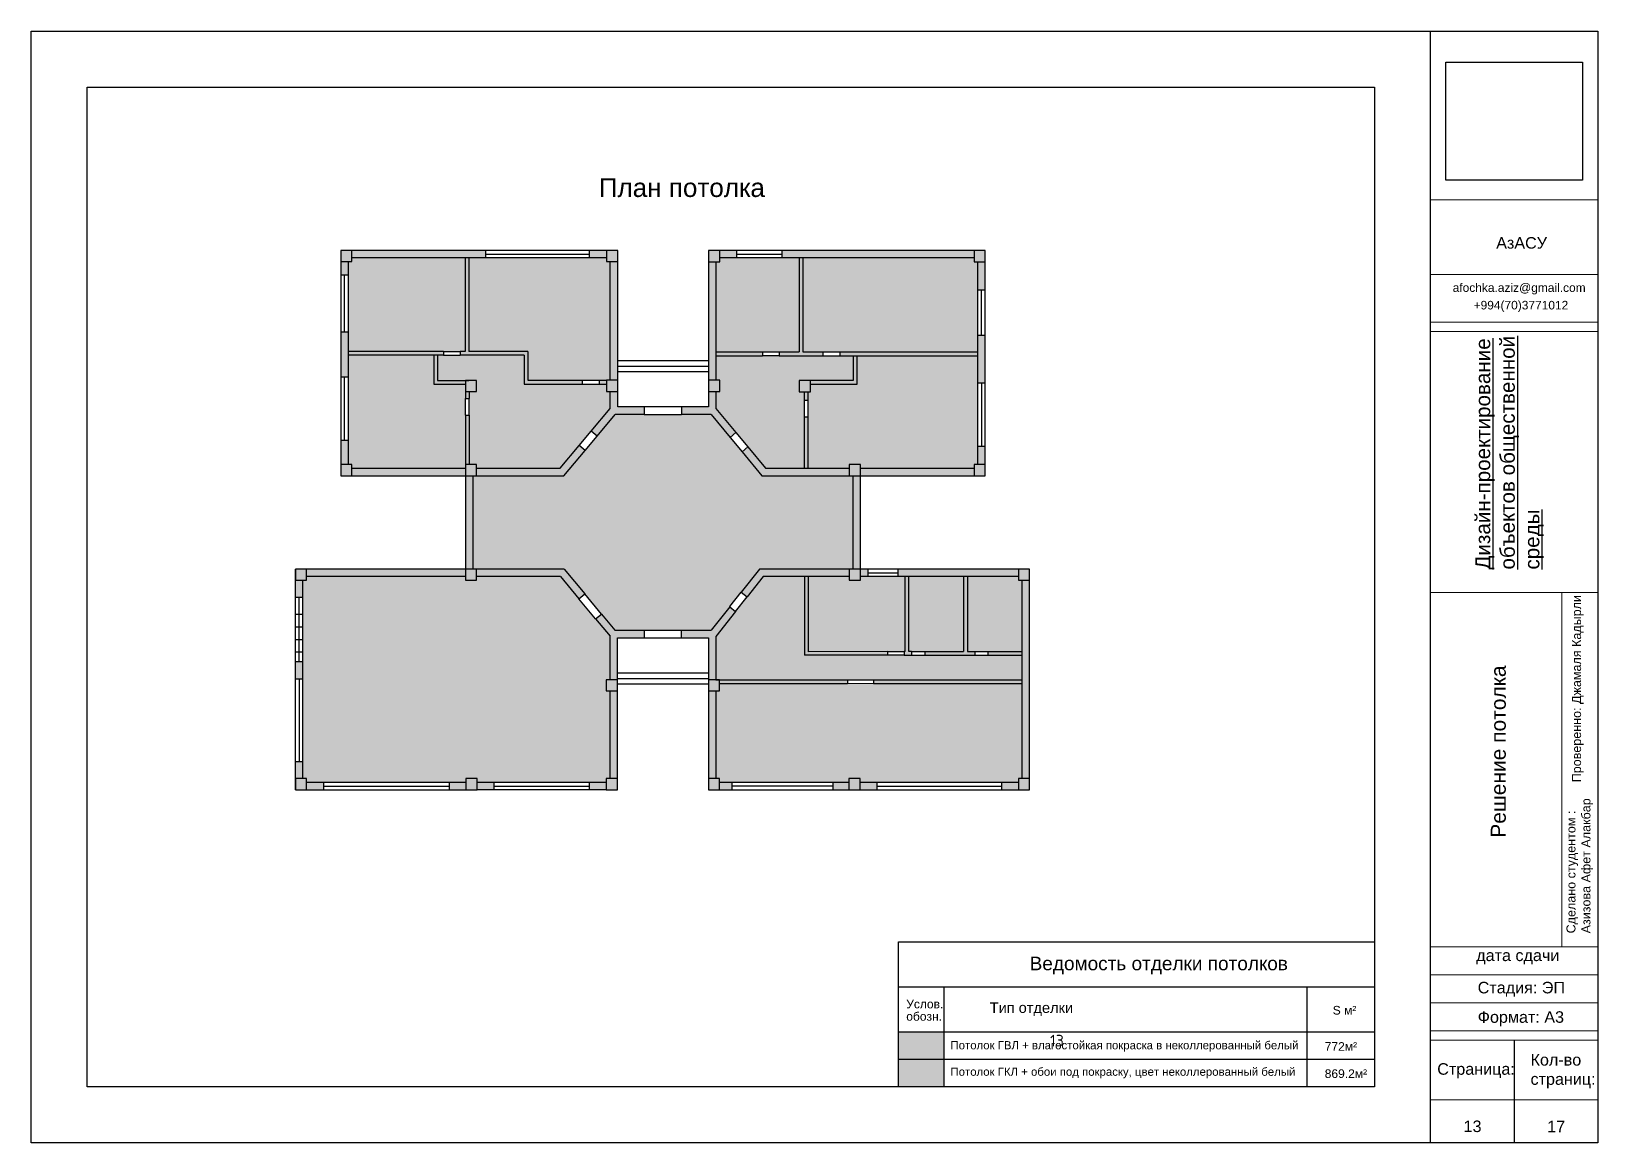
# Model space of a CAD drawing. Header units: inches. Extents: x 245583 to 329583, y 36037 to 95637.
import ezdxf

# ---------------------------------------------------------------- set-up
doc = ezdxf.new("R2010")
doc.units = ezdxf.units.IN
doc.header["$MEASUREMENT"] = 0
doc.layers.add('PDF_Drawing & Figure', color=7, linetype='Continuous')
doc.layers.add('PDF_Text', color=7, linetype='Continuous')
doc.styles.add('PDF Arial', font='arial.ttf')
doc.styles.get("Standard").update_dxf_attribs({"font": 'arial.ttf'})
picture_1 = doc.add_image_def('image1.jpg', size_in_pixel=(160, 138))

msp = doc.modelspace()

# ---------------------------------------------------------------- hatches: boundary and pattern name
at = {"true_color": 0x000000}
h = msp.add_hatch(color=18, dxfattribs=at)
h.dxf.hatch_style = 1
h.paths.add_polyline_path([(268860, 66801), (260344, 66801), (260344, 66401), (268860, 66401)])
h.paths.add_polyline_path([(260144, 66201), (259744, 66201), (259744, 65293), (260144, 65293)])
h.paths.add_polyline_path([(260144, 61822), (259744, 61822), (259744, 60902), (260144, 60902)])
h.paths.add_polyline_path([(260144, 56471), (259744, 56471), (259744, 55563), (260144, 55563)])
h.paths.add_polyline_path([(261251, 55363), (260344, 55363), (260344, 54963), (261251, 54963)])
h.paths.add_polyline_path([(268893, 55363), (267985, 55363), (267985, 54963), (268893, 54963)])
h.paths.add_polyline_path([(270401, 55363), (269493, 55363), (269493, 54963), (270401, 54963)])
h.paths.add_polyline_path([(276419, 55363), (275511, 55363), (275511, 54963), (276419, 54963)])
h.paths.add_polyline_path([(277019, 60261), (276619, 60261), (276619, 55563), (277019, 55563)])
h.paths.add_polyline_path([(282297, 60261), (281897, 60261), (281897, 55563), (282297, 55563)])
h.paths.add_polyline_path([(282297, 63191), (283349, 64527), (283041, 64782), (282042, 63514), (280452, 63514), (280452, 63114), (281897, 63114), (281897, 60861), (282297, 60861)])
h.paths.add_polyline_path([(289448, 66801), (284631, 66801), (283659, 65568), (283968, 65313), (284825, 66401), (289448, 66401)])
h.paths.add_polyline_path([(290940, 55363), (290032, 55363), (290032, 54963), (290940, 54963)])
h.paths.add_polyline_path([(298520, 55363), (297612, 55363), (297612, 54963), (298520, 54963)])
h.paths.add_polyline_path([(299120, 66201), (298720, 66201), (298720, 66081), (298721, 66040), (298721, 66079), (298720, 66079), (298720, 65959), (298720, 55563), (299120, 55563)])
h.paths.add_polyline_path([(283158, 55363), (282497, 55363), (282497, 54963), (283158, 54963), (283158, 55178)])
h.paths.add_polyline_path([(298520, 66801), (292045, 66801), (292045, 66401), (298520, 66401)])
h.paths.add_polyline_path([(290048, 71805), (289648, 71805), (289648, 66801), (290048, 66801)])
h.paths.add_polyline_path([(290450, 66801), (290048, 66801), (290048, 66401), (290450, 66401)])
h.paths.add_polyline_path([(296141, 72205), (290048, 72205), (290048, 71805), (296141, 71805)])
h.paths.add_polyline_path([(289448, 72205), (284955, 72205), (284007, 73347), (283701, 73090), (284767, 71805), (289448, 71805)])
h.paths.add_polyline_path([(287246, 74960), (287046, 74960), (287046, 72205), (287246, 72205)])
h.paths.add_polyline_path([(296741, 73385), (296341, 73385), (296341, 72405), (296741, 72405)])
h.paths.add_polyline_path([(296741, 79351), (296341, 79351), (296341, 76785), (296741, 76785)])
h.paths.add_polyline_path([(296741, 83283), (296341, 83283), (296341, 81777), (296741, 81777)])
h.paths.add_polyline_path([(296141, 83883), (285852, 83883), (285852, 83483), (296141, 83483)])
h.paths.add_polyline_path([(283406, 83883), (282498, 83883), (282498, 83483), (283406, 83483)])
h.paths.add_polyline_path([(282298, 83283), (281898, 83283), (281898, 76925), (282298, 76925)])
h.paths.add_polyline_path([(284787, 78443), (282298, 78443), (282298, 78243), (284787, 78243)])
h.paths.add_polyline_path([(288033, 78443), (286960, 78443), (286960, 83483), (286760, 83483), (286760, 78443), (285687, 78443), (285687, 78243), (288033, 78243)])
h.paths.add_polyline_path([(289852, 78243), (289652, 78243), (289652, 76903), (287367, 76903), (287367, 76703), (289852, 76703)])
h.paths.add_polyline_path([(287246, 76303), (287046, 76303), (287046, 75860), (287246, 75860)])
h.paths.add_polyline_path([(296341, 78443), (288933, 78443), (288933, 78243), (296341, 78243)])
h.paths.add_polyline_path([(274153, 66801), (269460, 66801), (269460, 66401), (273965, 66401), (274952, 65211), (275260, 65466)])
h.paths.add_polyline_path([(269260, 71805), (268860, 71805), (268860, 66801), (269260, 66801)])
h.paths.add_polyline_path([(287246, 66401), (287046, 66401), (287046, 62174), (291493, 62174), (291493, 62371), (287246, 62357)])
h.paths.add_polyline_path([(295781, 64344), (295780, 64344), (295780, 64444), (295780, 65189), (295780, 65189), (295780, 65294), (295780, 65785), (295780, 65785), (295780, 65890), (295781, 66401), (295581, 66401), (295581, 62374), (293492, 62374), (293492, 62174), (296180, 62174), (296180, 62374), (295781, 62374)])
h.paths.add_polyline_path([(292641, 64544), (292641, 64644), (292641, 65389), (292641, 65389), (292641, 65494), (292641, 65985), (292641, 65985), (292641, 66090), (292642, 66401), (292442, 66401), (292442, 62374), (292393, 62374), (292393, 62174), (292792, 62174), (292792, 62374), (292642, 62374), (292642, 64544)])
h.paths.add_polyline_path([(298720, 62374), (296880, 62374), (296880, 62174), (298720, 62174)])
h.paths.add_polyline_path([(269953, 83886), (262773, 83886), (262773, 83486), (269953, 83486)])
h.paths.add_polyline_path([(262573, 83286), (262173, 83286), (262173, 82587), (262573, 82587)])
h.paths.add_polyline_path([(262573, 79496), (262173, 79496), (262173, 77116), (262573, 77116)])
h.paths.add_polyline_path([(262573, 73717), (262173, 73717), (262173, 72405), (262573, 72405)])
h.paths.add_polyline_path([(267685, 78467), (262573, 78467), (262573, 78267), (267685, 78267)])
h.paths.add_polyline_path([(272206, 78467), (269045, 78467), (269045, 83486), (268845, 83486), (268845, 78467), (268585, 78467), (268585, 78267), (272006, 78267), (272006, 76723), (275128, 76723), (275128, 76923), (272206, 76923)])
h.paths.add_polyline_path([(267361, 78267), (267161, 78267), (267161, 76720), (268860, 76720), (268860, 76920), (267361, 76920)])
h.paths.add_polyline_path([(269060, 75052), (268860, 75052), (268860, 72405), (269060, 72405)])
h.paths.add_polyline_path([(268860, 72205), (262773, 72205), (262773, 71805), (268860, 71805)])
h.paths.add_polyline_path([(275276, 73166), (274970, 73423), (273947, 72205), (269460, 72205), (269460, 71805), (274133, 71805)])
h.paths.add_polyline_path([(276893, 75091), (278452, 75091), (278452, 75491), (277032, 75491), (277032, 76325), (276632, 76325), (276632, 75402), (275613, 74189), (275919, 73932)])
h.paths.add_polyline_path([(282298, 75404), (282298, 76325), (281898, 76325), (281898, 75491), (280452, 75491), (280452, 75256), (280452, 75091), (282038, 75091), (283062, 73859), (283368, 74116)])
h.paths.add_polyline_path([(277032, 83286), (276632, 83286), (276632, 76925), (277032, 76925)])
h.paths.add_polyline_path([(276432, 76923), (276028, 76923), (276028, 76723), (276432, 76723)])
h.paths.add_polyline_path([(276432, 83886), (275524, 83886), (275524, 83486), (276432, 83486)])
h.paths.add_polyline_path([(269060, 76320), (268860, 76320), (268860, 75952), (269060, 75952)])
h.paths.add_polyline_path([(288583, 55363), (288583, 54963), (289432, 54963), (289432, 55363)])
h.paths.add_polyline_path([(290750, 60864), (290750, 60664), (298720, 60664), (298720, 60864)])
h.paths.add_polyline_path([(289350, 60664), (289350, 60864), (282497, 60864), (282497, 60664)])
h.paths.add_polyline_path([(276154, 64389), (275846, 64133), (276619, 63201), (276619, 60861), (277019, 60861), (277019, 63114), (278452, 63114), (278452, 63514), (276879, 63514)])
h = msp.add_hatch(color=18, dxfattribs=at)
h.dxf.hatch_style = 1
h.paths.add_polyline_path([(262773, 83886), (262173, 83886), (262173, 83286), (262773, 83286)])
h.paths.add_polyline_path([(269460, 72405), (268860, 72405), (268860, 71805), (269460, 71805)])
h.paths.add_polyline_path([(269460, 66801), (268860, 66801), (268860, 66201), (269460, 66201)])
h.paths.add_polyline_path([(260344, 66801), (259744, 66801), (259744, 66201), (260344, 66201)])
h.paths.add_polyline_path([(260344, 55563), (259744, 55563), (259744, 54963), (260344, 54963)])
h.paths.add_polyline_path([(269493, 55563), (268893, 55563), (268893, 54963), (269493, 54963)])
h.paths.add_polyline_path([(277019, 55563), (276419, 55563), (276419, 54963), (277019, 54963)])
h.paths.add_polyline_path([(277019, 60861), (276419, 60861), (276419, 60261), (277019, 60261)])
h.paths.add_polyline_path([(282497, 60861), (281897, 60861), (281897, 60261), (282497, 60261)])
h.paths.add_polyline_path([(282497, 55563), (281897, 55563), (281897, 54963), (282497, 54963)])
h.paths.add_polyline_path([(290032, 55563), (289432, 55563), (289432, 54963), (290032, 54963)])
h.paths.add_polyline_path([(299120, 55563), (298520, 55563), (298520, 54963), (299120, 54963)])
h.paths.add_polyline_path([(299120, 66801), (298520, 66801), (298520, 66201), (299120, 66201)])
h.paths.add_polyline_path([(296741, 72405), (296141, 72405), (296141, 71805), (296741, 71805)])
h.paths.add_polyline_path([(290048, 72405), (289448, 72405), (289448, 71805), (290048, 71805)])
h.paths.add_polyline_path([(290048, 66801), (289448, 66801), (289448, 66201), (290048, 66201)])
h.paths.add_polyline_path([(296741, 83883), (296141, 83883), (296141, 83283), (296741, 83283)])
h.paths.add_polyline_path([(282498, 83883), (281898, 83883), (281898, 83283), (282498, 83283)])
h.paths.add_polyline_path([(282498, 76925), (281898, 76925), (281898, 76325), (282498, 76325)])
h.paths.add_polyline_path([(287367, 76903), (286767, 76903), (286767, 76303), (287367, 76303)])
h.paths.add_polyline_path([(277032, 76925), (276432, 76925), (276432, 76325), (277032, 76325)])
h.paths.add_polyline_path([(277032, 83886), (276432, 83886), (276432, 83286), (277032, 83286)])
h.paths.add_polyline_path([(269460, 76920), (268860, 76920), (268860, 76320), (269460, 76320)])
h.paths.add_polyline_path([(262773, 72405), (262173, 72405), (262173, 71805), (262773, 71805)])
at = {"true_color": 0xf8f6b0, "transparency": 33554687}
h = msp.add_hatch(color=51, dxfattribs=at)
h.dxf.hatch_style = 1
h.paths.add_polyline_path([(292442, 66401), (290048, 66401), (290048, 66201), (289448, 66201), (289448, 66401), (287246, 66401), (287246, 62357), (291493, 62371), (292393, 62374), (292442, 62374)], flags=17)
h.paths.add_polyline_path([(287046, 66401), (284825, 66401), (283968, 65313), (283349, 64527), (282297, 63191), (282297, 60864), (289350, 60864), (290750, 60864), (298720, 60864), (298720, 62174), (296880, 62174), (296180, 62174), (293492, 62174), (292792, 62174), (292393, 62174), (291493, 62174), (287046, 62174)])
h.paths.add_polyline_path([(298720, 60664), (290750, 60664), (290750, 60672), (289350, 60664), (282497, 60664), (282497, 60261), (282297, 60261), (282297, 55563), (282497, 55563), (282497, 55363), (289432, 55363), (289432, 55563), (290032, 55563), (290032, 55363), (298520, 55363), (298520, 55563), (298720, 55563)])
h.paths.add_polyline_path([(289648, 71805), (284767, 71805), (283701, 73090), (283062, 73859), (282038, 75091), (280452, 75091), (278452, 75091), (276893, 75091), (275919, 73932), (275276, 73166), (274133, 71805), (269260, 71805), (269260, 66801), (274153, 66801), (275260, 65466), (276154, 64389), (276879, 63514), (278452, 63514), (280452, 63514), (282042, 63514), (283041, 64782), (283659, 65568), (284631, 66801), (289648, 66801)])
h.paths.add_polyline_path([(275846, 64133), (274952, 65211), (273965, 66401), (269460, 66401), (269460, 66201), (268860, 66201), (268860, 66401), (260344, 66401), (260344, 66201), (260144, 66201), (260144, 55563), (260344, 55563), (260344, 55363), (268893, 55363), (268893, 55563), (269493, 55563), (269493, 55363), (276419, 55363), (276419, 55563), (276619, 55563), (276619, 60261), (276419, 60261), (276419, 60861), (276619, 60861), (276619, 63201)])
h.paths.add_polyline_path([(287046, 75860), (287046, 76303), (286767, 76303), (286767, 76903), (287367, 76903), (289652, 76903), (289652, 78243), (288933, 78243), (288033, 78243), (285687, 78243), (284787, 78243), (282298, 78243), (282298, 76925), (282498, 76925), (282498, 76325), (282298, 76325), (282298, 75404), (283368, 74116), (284007, 73347), (284955, 72205), (287046, 72205), (287046, 74960)])
h.paths.add_polyline_path([(296341, 78243), (289852, 78243), (289852, 76703), (287367, 76703), (287367, 76303), (287246, 76303), (287246, 75860), (287246, 74960), (287246, 72205), (289448, 72205), (289448, 72405), (290048, 72405), (290048, 72205), (296141, 72205), (296141, 72405), (296341, 72405)])
h.paths.add_polyline_path([(296341, 83283), (296141, 83283), (296141, 83483), (286960, 83483), (286960, 78443), (288033, 78443), (288933, 78443), (296341, 78443)])
h.paths.add_polyline_path([(286760, 83483), (282498, 83483), (282498, 83283), (282298, 83283), (282298, 78443), (284787, 78443), (285687, 78443), (286760, 78443)])
h.paths.add_polyline_path([(276632, 83286), (276432, 83286), (276432, 83486), (269045, 83486), (269045, 78467), (272206, 78467), (272206, 76923), (275128, 76923), (276028, 76923), (276432, 76923), (276432, 76925), (276632, 76925)])
h.paths.add_polyline_path([(276632, 76325), (276432, 76325), (276432, 76723), (276028, 76723), (275129, 76723), (272006, 76723), (272006, 78267), (268585, 78267), (267685, 78267), (267361, 78267), (267361, 76920), (269052, 76920), (269460, 76920), (269460, 76320), (269060, 76320), (269060, 75952), (269060, 75052), (269060, 72405), (269460, 72405), (269460, 72205), (273947, 72205), (274970, 73423), (275613, 74189), (276632, 75402)])
h.paths.add_polyline_path([(268845, 83486), (262773, 83486), (262773, 83286), (262573, 83286), (262573, 78467), (267685, 78467), (268585, 78467), (268845, 78467)])
h.paths.add_polyline_path([(267161, 78267), (262573, 78267), (262573, 72405), (262773, 72405), (262773, 72205), (268860, 72205), (268860, 72405), (268860, 75052), (268860, 75952), (268860, 76720), (267161, 76720)])
at = {"true_color": 0x7aafdf, "transparency": 33554687}
h = msp.add_hatch(color=143, dxfattribs=at)
h.dxf.hatch_style = 1
h.paths.add_polyline_path([(295581, 66401), (292642, 66401), (292642, 62374), (292792, 62374), (293492, 62374), (295581, 62374)])
h.paths.add_polyline_path([(295781, 62374), (296180, 62374), (296880, 62374), (298720, 62374), (298720, 66201), (298520, 66201), (298520, 66401), (295781, 66401)])
at = {"true_color": 0x7aafdf}
h = msp.add_hatch(color=143, dxfattribs=at)
h.dxf.hatch_style = 1
h.paths.add_polyline_path([(292087, 41955), (292087, 40496), (294518, 40496), (294518, 41955)])
at = {"true_color": 0xfeeab9}
h = msp.add_hatch(color=254, dxfattribs=at)
h.dxf.hatch_style = 1
h.paths.add_polyline_path([(292087, 39037), (294518, 39037), (294518, 40496), (292087, 40496)])
at = {"true_color": 0xf8f6b0}
h = msp.add_hatch(color=51, dxfattribs=at)
h.dxf.hatch_style = 1
h.paths.add_polyline_path([(294518, 39037), (294518, 40496), (292087, 40496), (292087, 39037)])

# ---------------------------------------------------------------- linework, layer by layer
at = {"color": 18, "true_color": 0x000000}
for p, q in [((277032, 83886), (262173, 83886)), ((262173, 83886), (262173, 71805)), ((262573, 83286), (262573, 72405)), ((276432, 83486), (262773, 83486)), ((268845, 83486), (268845, 78467)), ((269045, 83486), (269045, 78467)), ((269953, 83486), (269953, 83886)), ((275524, 83486), (275524, 83886)), ((276632, 76925), (276632, 83286)), ((277032, 75491), (277032, 83886)), ((296741, 83883), (281898, 83883)), ((281898, 83883), (281898, 75491)), ((282298, 83283), (282298, 76925)), ((296141, 83483), (282498, 83483)), ((283406, 83883), (283406, 83483)), ((285852, 83483), (285852, 83883)), ((286760, 83483), (286760, 78443)), ((286960, 83483), (286960, 78443)), ((296341, 72405), (296341, 83283)), ((296741, 71830), (296741, 83883)), ((262173, 82587), (262573, 82587)), ((296341, 81777), (296741, 81777)), ((262573, 79496), (262173, 79496)), ((296341, 79351), (296741, 79351)), ((267685, 78467), (262573, 78467)), ((267685, 78267), (262573, 78267)), ((267161, 78267), (267161, 76720)), ((267361, 78267), (267361, 76920)), ((267685, 78467), (267685, 78267)), ((267685, 78467), (268585, 78467)), ((267685, 78267), (268585, 78267)), ((268845, 78467), (268585, 78467)), ((268585, 78467), (268585, 78267)), ((272006, 78267), (268585, 78267)), ((272206, 78467), (269045, 78467)), ((272006, 78267), (272006, 76723)), ((272206, 78467), (272206, 76923)), ((282298, 78443), (284787, 78443)), ((282298, 78243), (284787, 78243)), ((284787, 78443), (284787, 78243)), ((284787, 78443), (285687, 78443)), ((285687, 78243), (284787, 78243)), ((285687, 78443), (286760, 78443)), ((285687, 78443), (285687, 78243)), ((285687, 78243), (288033, 78243)), ((286960, 78443), (288033, 78443)), ((288033, 78443), (288033, 78243)), ((288033, 78443), (288933, 78443)), ((288033, 78243), (288933, 78243)), ((288933, 78443), (296341, 78443)), ((288933, 78443), (288933, 78243)), ((288933, 78243), (296341, 78243)), ((289652, 78243), (289652, 76903)), ((289852, 78243), (289852, 76703)), ((281898, 77970), (277032, 77970)), ((281898, 77670), (277032, 77670)), ((281898, 77370), (277032, 77370)), ((262173, 77116), (262573, 77116)), ((267161, 76720), (268860, 76720)), ((267361, 76920), (269052, 76920)), ((268860, 76920), (268860, 75952)), ((272006, 76723), (275128, 76723)), ((272206, 76923), (275128, 76923)), ((275128, 76923), (275128, 76723)), ((275128, 76923), (276028, 76923)), ((275129, 76723), (276028, 76723)), ((276028, 76923), (276432, 76923)), ((276028, 76923), (276028, 76723)), ((276028, 76723), (276432, 76723)), ((289652, 76903), (287367, 76903)), ((289852, 76703), (287367, 76703)), ((296341, 76785), (296741, 76785)), ((268860, 75952), (269060, 75952)), ((268860, 75052), (268860, 75952)), ((269060, 76320), (269060, 75952)), ((269060, 75052), (269060, 75952)), ((276632, 75402), (276632, 76325)), ((282298, 76325), (282298, 75404)), ((287046, 75860), (287046, 76303)), ((287046, 75860), (287246, 75860)), ((287046, 74960), (287046, 75860)), ((287246, 75860), (287246, 76303)), ((287246, 74960), (287246, 75860)), ((268860, 75052), (268860, 72205)), ((268860, 75052), (269060, 75052)), ((269060, 75052), (269060, 72405)), ((275613, 74189), (276632, 75402)), ((275919, 73932), (276893, 75091)), ((278452, 75091), (276893, 75091)), ((281898, 75491), (277032, 75491)), ((278452, 75491), (278452, 75091)), ((278452, 75091), (280452, 75091)), ((280452, 75491), (280452, 75091)), ((282038, 75091), (280452, 75091)), ((282038, 75091), (283062, 73859)), ((282298, 75404), (283368, 74116)), ((287046, 72205), (287046, 74960)), ((287046, 74960), (287246, 74960)), ((287246, 72205), (287246, 74960)), ((274970, 73423), (275613, 74189)), ((275919, 73932), (275613, 74189)), ((283062, 73859), (283368, 74116)), ((283368, 74116), (284007, 73347)), ((262173, 73717), (262573, 73717)), ((273947, 72205), (274970, 73423)), ((274133, 71805), (275276, 73166)), ((275276, 73166), (274970, 73423)), ((283062, 73859), (283701, 73090)), ((283701, 73090), (284007, 73347)), ((283701, 73090), (284767, 71805)), ((284007, 73347), (284955, 72205)), ((296341, 73385), (296741, 73385)), ((262173, 71805), (274133, 71805)), ((262773, 72205), (268860, 72205)), ((268860, 71805), (268860, 66801)), ((269260, 71805), (269260, 66801)), ((269460, 72205), (273947, 72205)), ((284767, 71805), (296741, 71805)), ((284955, 72205), (289448, 72205)), ((289648, 66801), (289648, 71805)), ((290048, 72205), (296141, 72205)), ((290048, 66801), (290048, 71830)), ((259744, 54963), (259744, 66801)), ((274153, 66801), (259744, 66801)), ((268860, 66401), (260344, 66401)), ((273965, 66401), (269460, 66401)), ((273965, 66401), (274952, 65211)), ((274153, 66801), (275260, 65466)), ((284631, 66801), (283659, 65568)), ((284825, 66401), (283968, 65313)), ((299120, 66801), (284631, 66801)), ((289448, 66401), (284825, 66401)), ((287046, 66401), (287046, 62174)), ((287246, 66401), (287246, 62357)), ((299120, 66801), (290048, 66801)), ((298520, 66401), (290048, 66401)), ((298520, 66401), (290048, 66401)), ((290450, 66801), (290450, 66401)), ((292045, 66801), (292045, 66401)), ((292442, 62374), (292442, 66401)), ((292642, 62374), (292642, 66401)), ((295581, 66401), (295581, 62374)), ((295781, 66401), (295781, 62374)), ((299120, 54963), (299120, 66801)), ((260144, 55563), (260144, 66201)), ((283040, 64783), (283659, 65568)), ((283659, 65568), (283968, 65313)), ((298720, 55563), (298720, 66201)), ((259744, 65293), (260144, 65293)), ((274952, 65211), (275260, 65466)), ((275846, 64133), (274952, 65211)), ((276154, 64389), (275260, 65466)), ((283041, 64782), (282042, 63514)), ((283041, 64782), (283349, 64527)), ((283349, 64527), (283968, 65313)), ((259744, 64380), (260144, 64380)), ((275846, 64133), (276154, 64389)), ((275846, 64133), (276619, 63201)), ((276154, 64389), (276879, 63514)), ((283349, 64527), (282297, 63191)), ((259744, 63703), (260144, 63703)), ((259744, 63026), (260144, 63026)), ((276619, 60861), (276619, 63201)), ((276879, 63514), (278452, 63514)), ((277019, 54963), (277019, 63114)), ((277019, 63114), (278452, 63114)), ((278452, 63514), (278452, 63114)), ((278452, 63514), (280452, 63514)), ((278452, 63114), (280452, 63114)), ((280452, 63514), (282042, 63514)), ((280452, 63114), (280452, 63514)), ((280452, 63114), (281897, 63114)), ((281897, 63114), (281897, 54978)), ((282297, 63191), (282297, 60861)), ((260144, 62350), (259744, 62350)), ((291493, 62174), (287046, 62174)), ((291493, 62371), (287245, 62357)), ((291493, 62374), (291493, 62174)), ((291493, 62371), (292393, 62374)), ((292393, 62174), (291493, 62174)), ((292393, 62374), (292393, 62174)), ((292442, 62374), (292393, 62374)), ((292393, 62174), (292792, 62174)), ((292792, 62374), (292642, 62374)), ((292792, 62374), (292792, 62174)), ((292792, 62374), (293492, 62374)), ((292792, 62174), (293492, 62174)), ((293492, 62374), (295581, 62374)), ((293492, 62374), (293492, 62174)), ((293492, 62174), (296180, 62174)), ((295781, 62374), (296180, 62374)), ((296180, 62374), (296180, 62174)), ((296180, 62374), (296880, 62374)), ((296180, 62174), (296880, 62174)), ((296880, 62374), (298720, 62374)), ((296880, 62374), (296880, 62174)), ((296880, 62174), (298720, 62174)), ((260144, 61822), (259744, 61822)), ((260144, 60902), (259744, 60902)), ((277019, 61236), (281897, 61236)), ((277019, 60936), (281897, 60936)), ((277019, 60636), (281897, 60636)), ((282297, 60864), (289350, 60864)), ((282497, 60664), (289350, 60664)), ((289350, 60864), (289350, 60664)), ((289350, 60864), (290750, 60864)), ((289350, 60664), (290750, 60672)), ((290750, 60864), (298720, 60864)), ((290750, 60864), (290750, 60664)), ((290750, 60664), (298720, 60664)), ((276619, 55563), (276619, 60261)), ((282297, 60261), (282297, 55578)), ((259744, 56471), (260144, 56471)), ((289432, 55563), (289432, 54963)), ((260144, 54963), (269093, 54963)), ((260344, 55363), (268893, 55363)), ((261251, 55363), (261251, 54963)), ((267985, 55363), (267985, 54963)), ((269493, 55363), (276419, 55363)), ((276419, 54963), (269493, 54963)), ((270401, 54963), (270401, 55363)), ((275511, 54963), (275511, 55363)), ((281897, 54963), (289432, 54963)), ((282497, 55363), (289432, 55363)), ((283158, 55363), (283158, 54963)), ((288583, 54963), (288583, 55363)), ((290032, 55363), (298520, 55363)), ((290032, 54963), (298520, 54963)), ((290940, 54963), (290940, 55363)), ((297612, 55363), (297612, 54963))]:
    msp.add_line(p, q, dxfattribs=at)
at = {"color": 152, "true_color": 0x2776bb}
for p, q in [((269953, 83686), (275524, 83686)), ((283406, 83683), (285852, 83683)), ((262373, 79496), (262373, 82587)), ((296541, 79351), (296541, 81777)), ((262353, 77116), (262353, 73717)), ((296541, 76785), (296541, 73385)), ((290450, 66601), (292045, 66601)), ((259944, 61822), (259944, 65293)), ((259944, 60902), (259944, 56471)), ((261251, 55163), (267985, 55163)), ((270401, 55163), (275511, 55163)), ((283158, 55178), (288583, 55178)), ((290940, 55163), (297612, 55163))]:
    msp.add_line(p, q, dxfattribs=at)
at = {"color": 7}
for p, q in [((292087, 44386), (317616, 44386)), ((292087, 44386), (292087, 44386)), ((292087, 44386), (292087, 44386)), ((294518, 44386), (294518, 39037)), ((313995, 39037), (313995, 44386)), ((294518, 43170), (294518, 43170)), ((317616, 41955), (292087, 41955)), ((292087, 41955), (292087, 41955)), ((294518, 41955), (294518, 41955)), ((317616, 40496), (292087, 40496))]:
    msp.add_line(p, q, dxfattribs=at)
msp.add_lwpolyline([(245583, 95637), (329583, 95637), (329583, 36037), (245583, 36037)], close=True)
for points in [[(320616, 36037), (320616, 95637)], [(325099, 41537), (325099, 36037)]]:
    msp.add_lwpolyline(points)
at = {"color": 18, "true_color": 0x000000}
for points in [[(248583, 92637), (317616, 92637), (317616, 39037), (248583, 39037)], [(262173, 83286), (262773, 83286), (262773, 83886), (262173, 83886)], [(276432, 83286), (277032, 83286), (277032, 83886), (276432, 83886)], [(281898, 83283), (282498, 83283), (282498, 83883), (281898, 83883)], [(296141, 83283), (296741, 83283), (296741, 83883), (296141, 83883)], [(268860, 76320), (269460, 76320), (269460, 76920), (268860, 76920)], [(276432, 76325), (277032, 76325), (277032, 76925), (276432, 76925)], [(281898, 76325), (282498, 76325), (282498, 76925), (281898, 76925)], [(286767, 76303), (287367, 76303), (287367, 76903), (286767, 76903)], [(262173, 71805), (262773, 71805), (262773, 72405), (262173, 72405)], [(268860, 71805), (269460, 71805), (269460, 72405), (268860, 72405)], [(289448, 71805), (290048, 71805), (290048, 72405), (289448, 72405)], [(296141, 71805), (296741, 71805), (296741, 72405), (296141, 72405)], [(259744, 66201), (260344, 66201), (260344, 66801), (259744, 66801)], [(268860, 66201), (269460, 66201), (269460, 66801), (268860, 66801)], [(289448, 66201), (290048, 66201), (290048, 66801), (289448, 66801)], [(298520, 66201), (299120, 66201), (299120, 66801), (298520, 66801)], [(276419, 60261), (277019, 60261), (277019, 60861), (276419, 60861)], [(281897, 60261), (282497, 60261), (282497, 60861), (281897, 60861)], [(259744, 54963), (260344, 54963), (260344, 55563), (259744, 55563)], [(268893, 54963), (269493, 54963), (269493, 55563), (268893, 55563)], [(276419, 54963), (277019, 54963), (277019, 55563), (276419, 55563)], [(281897, 54963), (282497, 54963), (282497, 55563), (281897, 55563)], [(298520, 54963), (299120, 54963), (299120, 55563), (298520, 55563)]]:
    msp.add_lwpolyline(points, close=True, dxfattribs=at)
for points in [[(275276, 73166), (275919, 73932)], [(289432, 54963), (290032, 54963), (290032, 55563), (289432, 55563)]]:
    msp.add_lwpolyline(points, dxfattribs=at)
at = {"color": 7}
msp.add_lwpolyline([(317616, 46817), (317616, 39037), (292087, 39037), (292087, 46817), (317616, 46817)], dxfattribs=at)
at = {"layer": 'PDF_Drawing & Figure', "lineweight": 0}
for points in [[(320616, 86595), (329583, 86595)], [(320616, 82595), (329583, 82595)], [(320616, 80047), (329583, 80047)], [(320616, 79537), (329583, 79537)], [(320616, 65537), (329583, 65537)], [(327657, 46537), (327657, 65537)], [(320616, 46537), (329583, 46537)], [(320616, 45037), (329583, 45037)], [(320616, 43537), (329583, 43537)], [(320616, 42037), (329583, 42037)], [(320616, 41537), (329583, 41537)], [(320616, 38343), (329583, 38343)]]:
    msp.add_lwpolyline(points, dxfattribs=at)

# ---------------------------------------------------------------- texts
at = {"color": 7}
for s, height, p in [('Ведомость отделки потолков', 729.37, (299121, 45284)), ('Услов.', 461.9, (292503, 43242)), ('обозн.', 461.9, (292503, 42580)), ('Тип отделки', 559.18, (296980, 42996)), ('S м²', 461.9, (315374, 42909)), ('Потолок ГВЛ + влагостойкая покраска в неколлерованный белый', 437.62, (294876, 41045)), ('772м²', 461.9, (314945, 40966)), ('Потолок ГКЛ + обои под покраску, цвет неколлерованный белый', 437.62, (294876, 39625)), ('869.2м²', 461.9, (314945, 39508))]:
    msp.add_text(s, height=height, dxfattribs=at).set_placement(p)
at = {"color": 18, "true_color": 0x000000, "insert": (276014, 87754), "char_height": 1000, "attachment_point": 1}
msp.add_mtext_dynamic_manual_height_columns('План потолка', width=8944.5, gutter_width=1, heights=[0], dxfattribs=at)
at = {"layer": 'PDF_Text', "transparency": 33554636, "char_height": 619.2, "attachment_point": 7, "style": 'PDF Arial'}
for s, insert in [('АзАСУ', (324140, 83973)), ('Страница:', (320980, 39493))]:
    msp.add_mtext(s, dxfattribs=dict(at, insert=insert))
at = {"layer": 'PDF_Text', "attachment_point": 7, "style": 'PDF Arial'}
for s, insert, char_height in [('afochka.aziz@gmail.com', (321808, 81525), 458.57), ('+994(70)3771012', (322930, 80585), 458.57), ('дата сдачи ', (323071, 45597), 619.23), ('{\\fISOCPEUR|b0|i0|c0|p34;13}', (300214, 41202), 619.23)]:
    msp.add_mtext(s, dxfattribs=dict(at, insert=insert, char_height=char_height))
at = {"layer": 'PDF_Text', "transparency": 33554636, "attachment_point": 7, "rotation": 90, "style": 'PDF Arial'}
for s, insert, char_height, width in [('{\\LДизайн-проектирование объектов общественной среды}', (326694, 66773), 790.93, 12813.34), ('\\pt4332.16158;{\\fArial|b0|i0|c204|p34;Проверенно}: {\\fArial|b0|i0|c204|p34;Джамаля Кадырли}', (328837, 55364), 481.35, 13698.9)]:
    msp.add_mtext(s, dxfattribs=dict(at, insert=insert, char_height=char_height, width=width))
at = {"layer": 'PDF_Text', "insert": (324666, 52391), "char_height": 805, "width": 19192.39, "attachment_point": 7, "rotation": 90, "style": 'PDF Arial'}
msp.add_mtext('Решение потолка', dxfattribs=at)
at = {"layer": 'PDF_Text', "transparency": 33554636, "insert": (329339, 47261), "char_height": 481.35, "attachment_point": 7, "rotation": 90, "style": 'PDF Arial'}
msp.add_mtext('Сделано студентом : \\PАзизова Афет Алакбар ', dxfattribs=at)
at = {"layer": 'PDF_Text', "transparency": 33554636, "attachment_point": 7, "style": 'PDF Arial'}
for s, insert, char_height, width in [('Стадия: ЭП', (323149, 43864), 619.2, 5203.94), ('Формат: A3', (323149, 42279), 619.2, 4881.66), ('\\pi630.61516;{\\fArial|b0|i0|c204|p34;Кол}-{\\fArial|b0|i0|c204|p34;во \\P\\pi250.67354;страниц}:', (325353, 38953), 619.23, 3879.64), ('13', (322393, 36597), 619.2, 309.61), ('17', (326877, 36597), 619.2, 309.61)]:
    msp.add_mtext(s, dxfattribs=dict(at, insert=insert, char_height=char_height, width=width))

# ---------------------------------------------------------------- pictures from other files: only their frames are drawn
at = {"color": 7, "true_color": 0xffffff}
image = msp.add_image(picture_1, insert=(321439, 87663), size_in_units=(7335, 6326), dxfattribs=at)
image.dxf.flags = 7

doc.saveas('drawing.dxf')
